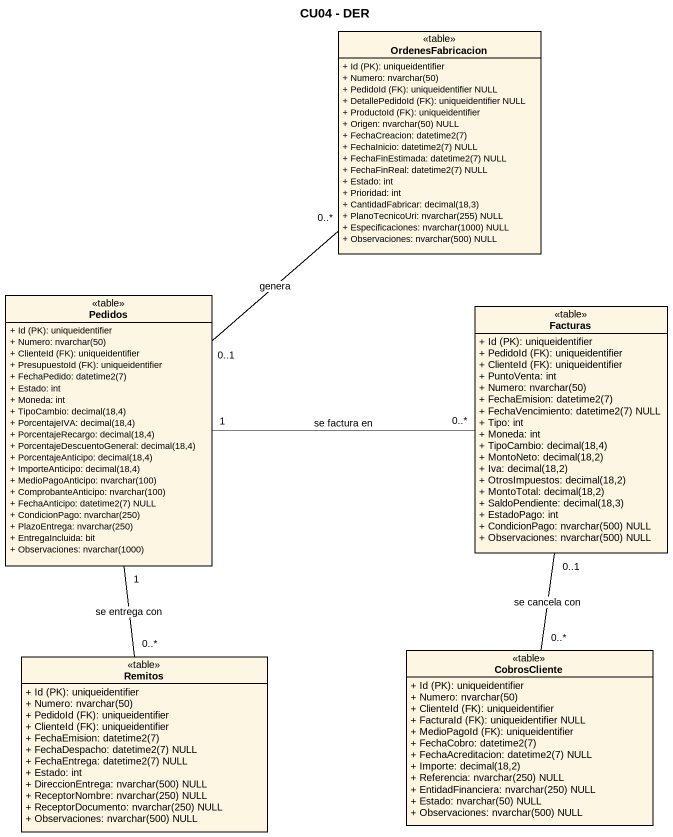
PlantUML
@startuml
title CU04 - DER
hide circle
hide empty members
skinparam classAttributeIconSize 0
class OrdenesFabricacion <<table>> {
  {field} + Id (PK): uniqueidentifier
  {field} + Numero: nvarchar(50)
  {field} + PedidoId (FK): uniqueidentifier NULL
  {field} + DetallePedidoId (FK): uniqueidentifier NULL
  {field} + ProductoId (FK): uniqueidentifier
  {field} + Origen: nvarchar(50) NULL
  {field} + FechaCreacion: datetime2(7)
  {field} + FechaInicio: datetime2(7) NULL
  {field} + FechaFinEstimada: datetime2(7) NULL
  {field} + FechaFinReal: datetime2(7) NULL
  + Estado: int
  + Prioridad: int
  {field} + CantidadFabricar: decimal(18,3)
  {field} + PlanoTecnicoUri: nvarchar(255) NULL
  {field} + Especificaciones: nvarchar(1000) NULL
  {field} + Observaciones: nvarchar(500) NULL
}
class Pedidos <<table>> {
  {field} + Id (PK): uniqueidentifier
  {field} + Numero: nvarchar(50)
  {field} + ClienteId (FK): uniqueidentifier
  {field} + PresupuestoId (FK): uniqueidentifier
  {field} + FechaPedido: datetime2(7)
  + Estado: int
  + Moneda: int
  {field} + TipoCambio: decimal(18,4)
  {field} + PorcentajeIVA: decimal(18,4)
  {field} + PorcentajeRecargo: decimal(18,4)
  {field} + PorcentajeDescuentoGeneral: decimal(18,4)
  {field} + PorcentajeAnticipo: decimal(18,4)
  {field} + ImporteAnticipo: decimal(18,4)
  {field} + MedioPagoAnticipo: nvarchar(100)
  {field} + ComprobanteAnticipo: nvarchar(100)
  {field} + FechaAnticipo: datetime2(7) NULL
  {field} + CondicionPago: nvarchar(250)
  {field} + PlazoEntrega: nvarchar(250)
  + EntregaIncluida: bit
  {field} + Observaciones: nvarchar(1000)
}
class Facturas <<table>> {
  {field} + Id (PK): uniqueidentifier
  {field} + PedidoId (FK): uniqueidentifier
  {field} + ClienteId (FK): uniqueidentifier
  + PuntoVenta: int
  {field} + Numero: nvarchar(50)
  {field} + FechaEmision: datetime2(7)
  {field} + FechaVencimiento: datetime2(7) NULL
  + Tipo: int
  + Moneda: int
  {field} + TipoCambio: decimal(18,4)
  {field} + MontoNeto: decimal(18,2)
  {field} + Iva: decimal(18,2)
  {field} + OtrosImpuestos: decimal(18,2)
  {field} + MontoTotal: decimal(18,2)
  {field} + SaldoPendiente: decimal(18,3)
  + EstadoPago: int
  {field} + CondicionPago: nvarchar(500) NULL
  {field} + Observaciones: nvarchar(500) NULL
}
class Remitos <<table>> {
  {field} + Id (PK): uniqueidentifier
  {field} + Numero: nvarchar(50)
  {field} + PedidoId (FK): uniqueidentifier
  {field} + ClienteId (FK): uniqueidentifier
  {field} + FechaEmision: datetime2(7)
  {field} + FechaDespacho: datetime2(7) NULL
  {field} + FechaEntrega: datetime2(7) NULL
  + Estado: int
  {field} + DireccionEntrega: nvarchar(500) NULL
  {field} + ReceptorNombre: nvarchar(250) NULL
  {field} + ReceptorDocumento: nvarchar(250) NULL
  {field} + Observaciones: nvarchar(500) NULL
}
class CobrosCliente <<table>> {
  {field} + Id (PK): uniqueidentifier
  {field} + Numero: nvarchar(50)
  {field} + ClienteId (FK): uniqueidentifier
  {field} + FacturaId (FK): uniqueidentifier NULL
  {field} + MedioPagoId (FK): uniqueidentifier
  {field} + FechaCobro: datetime2(7)
  {field} + FechaAcreditacion: datetime2(7) NULL
  {field} + Importe: decimal(18,2)
  {field} + Referencia: nvarchar(250) NULL
  {field} + EntidadFinanciera: nvarchar(250) NULL
  {field} + Estado: nvarchar(50) NULL
  {field} + Observaciones: nvarchar(500) NULL
}
OrdenesFabricacion "0..*" -- "0..1" Pedidos : genera
Facturas "0..*" -left- "1" Pedidos : se factura en
Remitos "0..*" -up- "1" Pedidos : se entrega con
CobrosCliente "0..*" -up- "0..1" Facturas : se cancela con
@enduml
